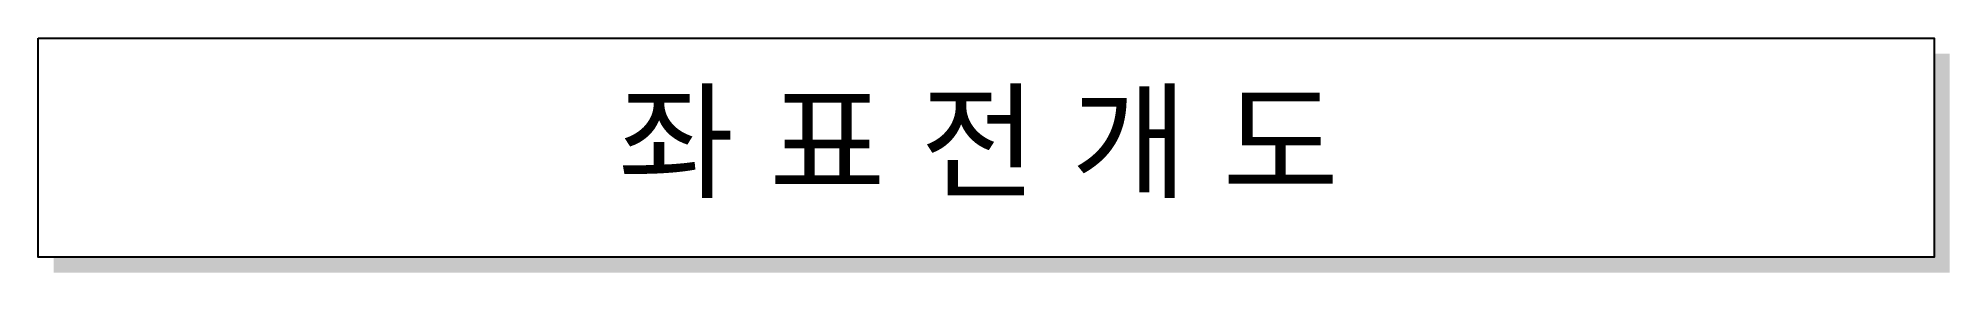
# Model space of a CAD drawing. Extents: x 117 to 734, y 261 to 337.
import ezdxf
from ezdxf.enums import TextEntityAlignment as Align

# ---------------------------------------------------------------- set-up
doc = ezdxf.new("R2010")
doc.units = 0
doc.header["$LTSCALE"] = 3
doc.header["$MEASUREMENT"] = 0
doc.layers.add('CX-BORD-LIN2', color=3, linetype='CONTINUOUS')
doc.layers.add('CX-BORD-TEX2', color=7, linetype='CONTINUOUS')
doc.styles.add('TTXM', font='')
doc.styles.get('TTXM').set_extended_font_data('견고딕')

msp = doc.modelspace()

# ---------------------------------------------------------------- linework, layer by layer
at = {"layer": 'CX-BORD-LIN2'}
msp.add_lwpolyline([(116.94, 336.78), (729.06, 336.78), (729.06, 265.99), (116.94, 265.99)], close=True, dxfattribs=at)
for points in [[(734.06, 331.78), (729.06, 331.78), (734.06, 260.99), (729.06, 265.99)], [(734.06, 260.99), (729.06, 265.99), (121.94, 260.99), (121.94, 265.99)]]:
    msp.add_solid(points, dxfattribs=at)

# ---------------------------------------------------------------- texts
at = {"layer": 'CX-BORD-TEX2', "style": 'TTXM'}
msp.add_text('좌 표 전 개 도', height=30, dxfattribs=at).set_placement((420.5, 303.36), align=Align.MIDDLE_CENTER)

doc.saveas('drawing.dxf')
